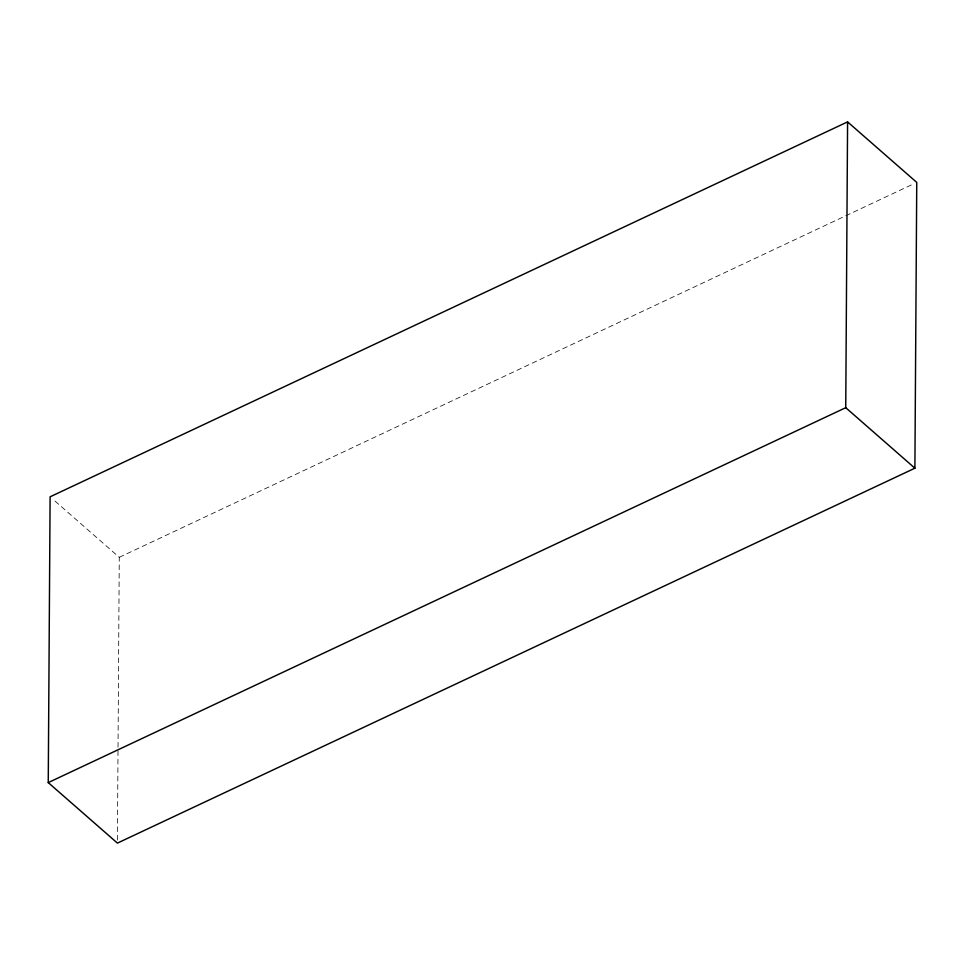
<?xml version="1.0" encoding="UTF-8"?>
<svg xmlns="http://www.w3.org/2000/svg" width="965" height="965" viewBox="0 0 965 965"><rect width="100%" height="100%" fill="white"/><g stroke="black" fill="none" stroke-linecap="round" stroke-linejoin="round"><path stroke-width="0.72" stroke-dasharray="4.83 3.62" d="M117.428 840.105L119.262 557.312L52.375 498.784M119.262 557.312L914.024 183.676"/><path stroke-width="1.45" d="M48.25 782.603L50.108 496.806L847.584 121.892L916.75 182.397L914.892 468.194L117.416 843.108L48.25 782.603L845.738 407.688L847.584 121.892M845.738 407.688L914.892 468.194"/></g></svg>
